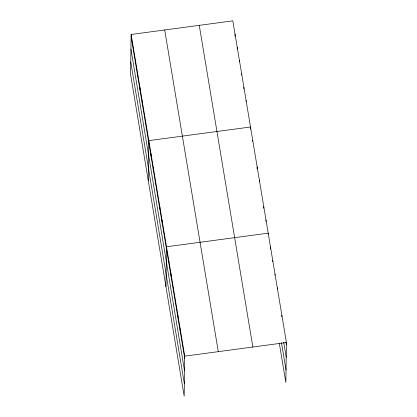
<?xml version="1.0" encoding="UTF-8"?>
<svg xmlns="http://www.w3.org/2000/svg" width="417" height="417" viewBox="0 0 417 417"><rect width="100%" height="100%" fill="white"/><g stroke="black" fill="none" stroke-linecap="round" stroke-linejoin="round"><path stroke-width="0.63" d="M131.141 34.47L130.584 74.471L184.173 396.15L184.731 356.149L131.141 34.47L232.827 20.85L286.416 342.529L285.859 382.53L279.338 343.384M133.32 49.925L133.351 47.736M135.535 63.196L135.561 61.007M137.746 76.462L137.772 74.278M139.956 89.733L139.987 87.544M142.166 103.004L142.197 100.815M144.376 116.27L144.407 114.086M146.586 129.541L146.617 127.352M148.27 180.624L148.827 140.623L250.513 127.003L250.481 129.192M151.006 156.078L151.037 153.894M153.216 169.349L153.248 167.16M155.426 182.62L155.458 180.431M157.636 195.886L157.668 193.702M159.852 209.157L159.878 206.968M162.062 222.428L162.093 220.239M164.272 235.694L164.303 233.51M165.956 286.781L166.513 246.775L268.194 233.16L268.178 234.25M168.76 262.637L168.791 260.448M171.038 276.309L171.069 274.12M173.316 289.977L173.347 287.793M175.593 303.649L175.625 301.46M177.871 317.321L177.897 315.132M180.149 330.994L180.175 328.804M182.427 344.666L182.453 342.477M235.006 36.305L235.037 34.121M237.226 49.029L237.247 47.387M239.441 61.752L239.457 60.658M241.651 75.024L241.667 73.929M243.856 88.837L243.877 87.195M246.072 101.56L246.087 100.466M252.707 141.368L252.723 140.274M257.112 169L257.143 166.81M259.332 181.723L259.353 180.081M263.752 208.26L263.773 206.618M265.963 221.531L265.983 219.889M270.44 249.017L270.471 246.828M272.734 261.595L272.749 260.5M275.012 275.267L275.027 274.172M277.289 288.939L277.305 287.845M281.84 316.826L281.861 315.184M184.731 356.149L286.416 342.529M285.973 342.232L286.385 344.718M283.727 342.279L286.213 357.197M281.475 342.711L286.031 370.051M199.269 25.343L252.858 347.022M164.699 29.972L218.289 351.651M131.11 36.654L184.7 358.333M130.938 49.133L184.528 370.812M130.756 61.992L184.35 383.671"/></g></svg>
